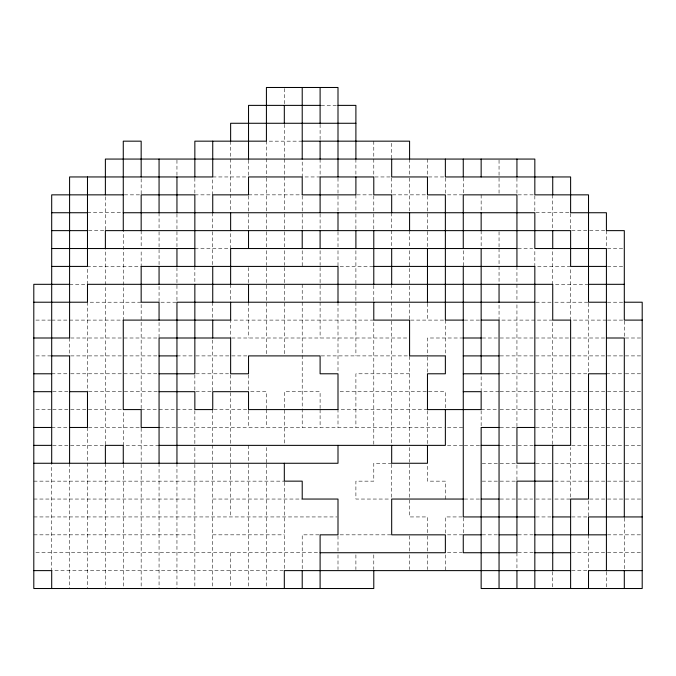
<?xml version="1.0" encoding="UTF-8"?>
<svg xmlns="http://www.w3.org/2000/svg" width="676" height="676" viewBox="0 0 676 676"><rect width="100%" height="100%" fill="white"/><g stroke="black" fill="none" stroke-linecap="round" stroke-linejoin="round"><path stroke-width="0.51" stroke-dasharray="3.38 2.54" d="M321.159 105.38L338 105.38M302.214 141.166L266.42 141.166L266.42 176.951M212.737 176.951L247.475 176.951M374.842 176.951L391.683 176.951L391.683 194.849L427.469 194.849M428.525 176.951L445.366 176.951M124.325 194.849L141.166 194.849L141.166 178.008M194.849 194.849L212.737 194.849L212.737 178.008M248.531 194.849L302.214 194.849M356.945 194.849L373.786 194.849L373.786 212.737M447.47 194.849L463.263 194.849L463.263 178.008M517.993 194.849L534.834 194.849L534.834 211.689M87.483 212.737L123.269 212.737M535.891 212.737L570.62 212.737L570.62 230.634M88.539 230.634L105.38 230.634L105.38 194.849M571.676 230.634L588.517 230.634M589.573 230.634L605.358 230.634M194.849 248.531L230.634 248.531L230.634 230.634M517.993 248.531L532.73 248.531M607.462 248.531L624.303 248.531M340.104 266.42L373.786 266.42M570.62 266.42L534.834 266.42L534.834 250.635M607.462 266.42L624.303 266.42M69.586 284.317L87.483 284.317L87.483 266.42L141.166 266.42L141.166 250.635M588.517 284.317L552.731 284.317L552.731 248.531M535.891 302.214L552.731 302.214M554.835 302.214L588.517 302.214M607.462 302.214L624.303 302.214M35.904 320.103L50.641 320.103M51.697 320.103L123.269 320.103L123.269 230.634M410.628 320.103L444.309 320.103M464.311 320.103L480.104 320.103M606.414 320.103L570.62 320.103L570.62 267.476M607.462 320.103L624.303 320.103L624.303 336.944M70.642 338L159.063 338L159.063 320.103M231.691 338L409.58 338M463.263 338L427.469 338L427.469 355.897M482.208 338L497.992 338M500.096 338L570.62 338M571.676 338L606.414 338M625.359 338L641.144 338M35.904 355.897L51.697 355.897M70.642 355.897L159.063 355.897M176.951 355.897L194.849 355.897M195.896 355.897L230.634 355.897M231.691 355.897L248.531 355.897M321.159 355.897L409.58 355.897L409.58 445.366M500.096 355.897L570.62 355.897M571.676 355.897L606.414 355.897M607.462 355.897L624.303 355.897M625.359 355.897L642.2 355.897M51.697 373.786L69.586 373.786M70.642 373.786L159.063 373.786M195.896 373.786L228.53 373.786M409.58 373.786L355.897 373.786L355.897 427.469M500.096 373.786L534.834 373.786M535.891 373.786L570.62 373.786M571.676 373.786L587.461 373.786M606.414 373.786L624.303 373.786M625.359 373.786L642.2 373.786M52.745 391.683L69.586 391.683M88.539 391.683L123.269 391.683M124.325 391.683L158.007 391.683M195.896 391.683L212.737 391.683L212.737 338M250.635 391.683L266.42 391.683L266.42 408.524M340.104 391.683L427.469 391.683M428.525 391.683L445.366 391.683L445.366 408.524M499.049 391.683L481.151 391.683L481.151 374.842M500.096 391.683L570.62 391.683M571.676 391.683L588.517 391.683M589.573 391.683L605.358 391.683M607.462 391.683L624.303 391.683M625.359 391.683L641.144 391.683M35.904 409.58L50.641 409.58M52.745 409.58L69.586 409.58M70.642 409.58L123.269 409.58M141.166 409.58L158.007 409.58M159.063 409.58L194.849 409.58M213.793 409.58L248.531 409.58L248.531 427.469M427.469 409.58L338 409.58L338 427.469M481.151 409.58L497.992 409.58M500.096 409.58L532.73 409.58M534.834 409.58L570.62 409.58M571.676 409.58L588.517 409.58M589.573 409.58L605.358 409.58M606.414 409.58L624.303 409.58M625.359 409.58L642.2 409.58M51.697 427.469L69.586 427.469M88.539 427.469L141.166 427.469L141.166 463.263M160.111 427.469L444.309 427.469M447.47 427.469L463.263 427.469M500.096 427.469L516.937 427.469L516.937 302.214M535.891 427.469L570.62 427.469M571.676 427.469L605.358 427.469M606.414 427.469L624.303 427.469M625.359 427.469L642.2 427.469M52.745 445.366L105.38 445.366L105.38 248.531M159.063 445.366L123.269 445.366L123.269 410.628M447.47 445.366L463.263 445.366M464.311 445.366L480.104 445.366M500.096 445.366L516.937 445.366M517.993 445.366L534.834 445.366M571.676 445.366L588.517 445.366M589.573 445.366L605.358 445.366M606.414 445.366L624.303 445.366M625.359 445.366L642.2 445.366M391.683 463.263L373.786 463.263L373.786 481.151L355.897 481.151L355.897 499.049L390.627 499.049M482.208 463.263L499.049 463.263M500.096 463.263L516.937 463.263M535.891 463.263L551.675 463.263M554.835 463.263L588.517 463.263M589.573 463.263L605.358 463.263M606.414 463.263L624.303 463.263M625.359 463.263L642.2 463.263M33.8 481.151L284.317 481.151M482.208 481.151L499.049 481.151M500.096 481.151L516.937 481.151L516.937 464.311M554.835 481.151L588.517 481.151M589.573 481.151L606.414 481.151M607.462 481.151L624.303 481.151M625.359 481.151L642.2 481.151M33.8 499.049L194.849 499.049M212.737 499.049L302.214 499.049M464.311 499.049L481.151 499.049M500.096 499.049L516.937 499.049M517.993 499.049L532.73 499.049M535.891 499.049L552.731 499.049M554.835 499.049L570.62 499.049L570.62 447.47M589.573 499.049L605.358 499.049M607.462 499.049L623.255 499.049M625.359 499.049L641.144 499.049M33.8 516.937L336.944 516.937M462.207 516.937L445.366 516.937L445.366 534.834M535.891 516.937L552.731 516.937M571.676 516.937L588.517 516.937L588.517 500.096M33.8 534.834L194.849 534.834M212.737 534.834L284.317 534.834M319.055 534.834L302.214 534.834L302.214 570.62M340.104 534.834L391.683 534.834M447.47 534.834L463.263 534.834L463.263 517.993M482.208 534.834L499.049 534.834M517.993 534.834L534.834 534.834M607.462 534.834L642.2 534.834M35.904 552.731L319.055 552.731M447.47 552.731L462.207 552.731M517.993 552.731L534.834 552.731M571.676 552.731L606.414 552.731M607.462 552.731L641.144 552.731M283.261 570.62L51.697 570.62L51.697 464.311M571.676 570.62L587.461 570.62M624.303 517.993L624.303 569.572M606.414 230.634L606.414 248.531M606.414 571.676L606.414 587.461M588.517 303.262L588.517 373.786M588.517 534.834L588.517 570.62M552.731 194.849L552.731 230.634M552.731 444.309L552.731 320.103L499.049 320.103L499.049 302.214M552.731 571.676L552.731 588.517M516.937 178.008L516.937 194.849M516.937 266.42L516.937 283.261M516.937 284.317L516.937 301.158M516.937 552.731L516.937 570.62M499.049 160.111L499.049 176.951M499.049 178.008L499.049 193.792M499.049 231.691L499.049 247.475M499.049 248.531L499.049 284.317M481.151 194.849L481.151 211.689M481.151 230.634L481.151 248.531M481.151 410.628L481.151 427.469M463.263 250.635L463.263 266.42M445.366 178.008L445.366 193.792M445.366 320.103L445.366 355.897M445.366 499.049L445.366 481.151L427.469 481.151L427.469 464.311M445.366 554.835L445.366 570.62M427.469 159.063L427.469 176.951M427.469 195.896L427.469 248.531M427.469 303.262L427.469 320.103M427.469 356.945L427.469 372.738M427.469 410.628L427.469 445.366M427.469 532.73L427.469 516.937L409.58 516.937L409.58 500.096M427.469 535.891L427.469 551.675M427.469 554.835L427.469 569.572M409.58 159.063L409.58 175.904M409.58 178.008L409.58 212.737M409.58 230.634L409.58 248.531M409.58 250.635L409.58 320.103M409.58 447.47L409.58 462.207M409.58 464.311L409.58 497.992M409.58 535.891L409.58 551.675M409.58 554.835L409.58 569.572M391.683 143.27L391.683 158.007M391.683 212.737L391.683 248.531M391.683 284.317L391.683 319.055M391.683 321.159L391.683 444.309M391.683 464.311L391.683 497.992M373.786 141.166L373.786 158.007M373.786 159.063L373.786 176.951M373.786 213.793L373.786 230.634M373.786 285.373L373.786 301.158M373.786 444.309L373.786 320.103L230.634 320.103L230.634 338M373.786 554.835L373.786 569.572M355.897 159.063L355.897 176.951M355.897 194.849L355.897 212.737M355.897 213.793L355.897 230.634M355.897 250.635L355.897 284.317M355.897 285.373L355.897 301.158M355.897 302.214L355.897 355.897M355.897 554.835L355.897 569.572M338 178.008L338 194.849M338 195.896L338 211.689M338 231.691L338 247.475M338 250.635L338 266.42M338 302.214L338 372.738M338 535.891L338 552.731M338 554.835L338 569.572M320.103 124.325L320.103 141.166M320.103 159.063L320.103 176.951L302.214 176.951L302.214 160.111M320.103 213.793L320.103 228.53M320.103 250.635L320.103 265.372M320.103 267.476L320.103 301.158M320.103 302.214L320.103 338M320.103 408.524L320.103 391.683L284.317 391.683L284.317 445.366M320.103 409.58L320.103 427.469M302.214 195.896L302.214 211.689M302.214 213.793L302.214 230.634M302.214 250.635L302.214 266.42M302.214 284.317L302.214 301.158M302.214 302.214L302.214 427.469M284.317 88.539L284.317 104.324M284.317 124.325L284.317 158.007M284.317 159.063L284.317 212.737M284.317 213.793L284.317 230.634M284.317 231.691L284.317 247.475M284.317 250.635L284.317 265.372M284.317 267.476L284.317 355.897M284.317 482.208L284.317 570.62M266.42 178.008L266.42 212.737M266.42 213.793L266.42 230.634M266.42 231.691L266.42 248.531M266.42 250.635L266.42 265.372M266.42 267.476L266.42 355.897M266.42 409.58L266.42 427.469M266.42 447.47L266.42 463.263M266.42 464.311L266.42 588.517M248.531 160.111L248.531 175.904M248.531 195.896L248.531 230.634M248.531 267.476L248.531 283.261M248.531 302.214L248.531 338M248.531 374.842L248.531 391.683M248.531 445.366L248.531 463.263M248.531 464.311L248.531 588.517M230.634 141.166L230.634 212.737M230.634 284.317L230.634 302.214M230.634 374.842L230.634 444.309M230.634 447.47L230.634 463.263M230.634 464.311L230.634 516.937M230.634 552.731L230.634 588.517M212.737 212.737L212.737 230.634M212.737 231.691L212.737 266.42M212.737 302.214L212.737 319.055M212.737 409.58L212.737 463.263M212.737 464.311L212.737 588.517M194.849 178.008L194.849 193.792M194.849 266.42L194.849 284.317M194.849 374.842L194.849 391.683M194.849 410.628L194.849 445.366M194.849 447.47L194.849 463.263M194.849 464.311L194.849 588.517M176.951 160.111L176.951 176.951M176.951 213.793L176.951 248.531M176.951 267.476L176.951 302.214L159.063 302.214L159.063 284.317M176.951 463.263L176.951 588.517M159.063 212.737L159.063 228.53M159.063 231.691L159.063 266.42M159.063 463.263L159.063 588.517M141.166 230.634L141.166 248.531M141.166 408.524L141.166 302.214L87.483 302.214L87.483 391.683M141.166 464.311L141.166 588.517M123.269 464.311L123.269 588.517M105.38 463.263L105.38 588.517M87.483 427.469L87.483 588.517M69.586 338L69.586 355.897M69.586 463.263L69.586 588.517"/><path stroke-width="1.01" d="M320.103 105.38L248.531 105.38L248.531 159.063M338 105.38L355.897 105.38L355.897 159.063M355.897 123.269L230.634 123.269L230.634 141.166M302.214 141.166L409.58 141.166L409.58 159.063M123.269 194.849L51.697 194.849L51.697 463.263M51.697 212.737L87.483 212.737M123.269 212.737L534.834 212.737L534.834 248.531L606.414 248.531L606.414 570.62M51.697 230.634L87.483 230.634M51.697 248.531L194.849 248.531M516.937 248.531L230.634 248.531L230.634 284.317M51.697 266.42L87.483 266.42L87.483 176.951M373.786 266.42L534.834 266.42L534.834 588.517M606.414 266.42L570.62 266.42L570.62 230.634L105.38 230.634L105.38 248.531M69.586 284.317L33.8 284.317L33.8 588.517L373.786 588.517L373.786 570.62M588.517 284.317L624.303 284.317M33.8 302.214L87.483 302.214L87.483 284.317L552.731 284.317L552.731 320.103L570.62 320.103L570.62 445.366L534.834 445.366M534.834 302.214L176.951 302.214L176.951 463.263M606.414 302.214L588.517 302.214L588.517 194.849L534.834 194.849L534.834 159.063L105.38 159.063L105.38 194.849M624.303 302.214L642.2 302.214L642.2 588.517L481.151 588.517L481.151 427.469L499.049 427.469M463.263 320.103L445.366 320.103L445.366 194.849L427.469 194.849L427.469 176.951L391.683 176.951L391.683 159.063M481.151 320.103L499.049 320.103L499.049 588.517M642.2 320.103L624.303 320.103L624.303 230.634L606.414 230.634L606.414 212.737L570.62 212.737L570.62 176.951L445.366 176.951L445.366 159.063M33.8 338L69.586 338L69.586 176.951L212.737 176.951L212.737 141.166M463.263 338L481.151 338M606.414 338L624.303 338L624.303 516.937M51.697 355.897L69.586 355.897L69.586 463.263M159.063 355.897L176.951 355.897M463.263 355.897L499.049 355.897M33.8 373.786L51.697 373.786M159.063 373.786L194.849 373.786L194.849 284.317M463.263 373.786L499.049 373.786M606.414 373.786L588.517 373.786L588.517 499.049L570.62 499.049L570.62 588.517M33.8 391.683L51.697 391.683M69.586 391.683L87.483 391.683L87.483 427.469L69.586 427.469M159.063 391.683L194.849 391.683L194.849 409.58L212.737 409.58L212.737 391.683L248.531 391.683L248.531 409.58L338 409.58L338 373.786L320.103 373.786L320.103 355.897L248.531 355.897L248.531 373.786L230.634 373.786L230.634 338L159.063 338L159.063 463.263M463.263 391.683L481.151 391.683L481.151 409.58L427.469 409.58L427.469 373.786L445.366 373.786L445.366 355.897L409.58 355.897L409.58 320.103L373.786 320.103L373.786 302.214M33.8 427.469L51.697 427.469M159.063 427.469L141.166 427.469L141.166 409.58L123.269 409.58L123.269 320.103L230.634 320.103L230.634 302.214M534.834 427.469L516.937 427.469L516.937 463.263L534.834 463.263M33.8 445.366L51.697 445.366M159.063 445.366L445.366 445.366L445.366 409.58M481.151 445.366L499.049 445.366M33.8 463.263L338 463.263L338 445.366M552.731 481.151L516.937 481.151L516.937 552.731L463.263 552.731L463.263 534.834L481.151 534.834M463.263 499.049L391.683 499.049L391.683 534.834L445.366 534.834L445.366 552.731L320.103 552.731M481.151 499.049L499.049 499.049M534.834 516.937L463.263 516.937L463.263 266.42M552.731 516.937L570.62 516.937M642.2 516.937L588.517 516.937L588.517 534.834M499.049 534.834L516.937 534.834M534.834 534.834L606.414 534.834M534.834 552.731L570.62 552.731M33.8 570.62L51.697 570.62L51.697 588.517M570.62 570.62L284.317 570.62L284.317 588.517M642.2 570.62L588.517 570.62L588.517 588.517M624.303 570.62L624.303 588.517M552.731 176.951L552.731 194.849M552.731 230.634L552.731 248.531M552.731 445.366L552.731 570.62M516.937 159.063L516.937 176.951M516.937 266.42L516.937 194.849L463.263 194.849L463.263 248.531M516.937 570.62L516.937 588.517M499.049 284.317L499.049 302.214M481.151 159.063L481.151 176.951M481.151 212.737L481.151 230.634M481.151 248.531L481.151 373.786M463.263 159.063L463.263 176.951M427.469 248.531L427.469 302.214M427.469 445.366L427.469 463.263L391.683 463.263L391.683 445.366M409.58 212.737L409.58 230.634M391.683 212.737L391.683 194.849L373.786 194.849L373.786 176.951L320.103 176.951L320.103 212.737M391.683 248.531L391.683 284.317M373.786 230.634L373.786 284.317M355.897 176.951L355.897 194.849L302.214 194.849L302.214 176.951L248.531 176.951L248.531 194.849L212.737 194.849L212.737 212.737M355.897 230.634L355.897 248.531M338 176.951L338 87.483L266.42 87.483L266.42 141.166L194.849 141.166L194.849 176.951M338 212.737L338 230.634M338 302.214L338 266.42L141.166 266.42L141.166 302.214L159.063 302.214L159.063 320.103M320.103 87.483L320.103 123.269M320.103 141.166L320.103 159.063M320.103 230.634L320.103 248.531M320.103 588.517L320.103 534.834L338 534.834L338 499.049L302.214 499.049L302.214 481.151L284.317 481.151L284.317 463.263M302.214 87.483L302.214 159.063M302.214 230.634L302.214 248.531M302.214 570.62L302.214 588.517M284.317 105.38L284.317 123.269M248.531 230.634L248.531 248.531M248.531 284.317L248.531 302.214M230.634 212.737L230.634 230.634M212.737 266.42L212.737 302.214M212.737 320.103L212.737 338M194.849 266.42L194.849 194.849L141.166 194.849L141.166 230.634M176.951 176.951L176.951 212.737M176.951 248.531L176.951 266.42M159.063 159.063L159.063 212.737M159.063 266.42L159.063 284.317M141.166 176.951L141.166 141.166L123.269 141.166L123.269 230.634M123.269 463.263L123.269 445.366L105.38 445.366L105.38 463.263"/></g></svg>
